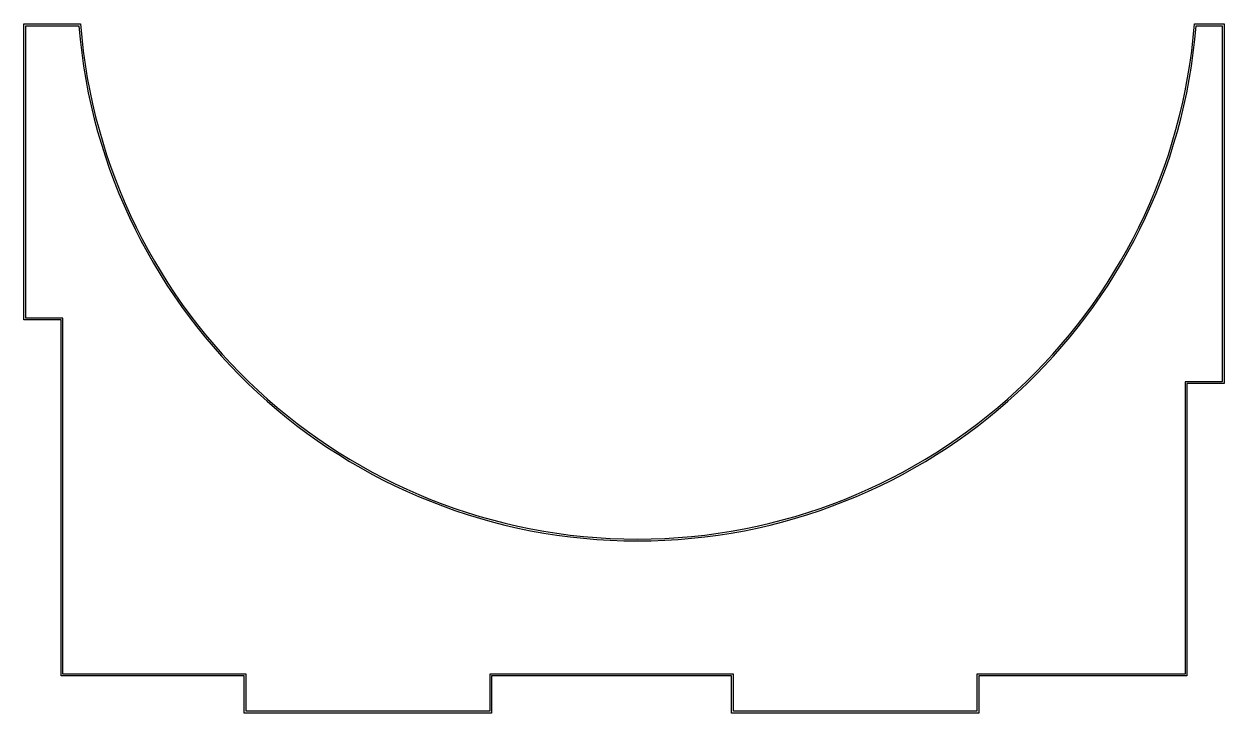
# Model space of a CAD drawing. Header units: millimetres. Extents: x -41.1 to 41.1, y -23.6 to 23.6.
import ezdxf

# ---------------------------------------------------------------- set-up
doc = ezdxf.new("R2010")
doc.units = ezdxf.units.MM
doc.layers.get('0').update_dxf_attribs({"linetype": 'CONTINUOUS'})

msp = doc.modelspace()

# ---------------------------------------------------------------- linework, layer by layer
for points in [[(39.03, 23.573), (41.051, 23.573), (41.051, -1.033), (38.511, -1.033), (38.511, -21.033), (24.275, -21.033), (24.275, -23.573), (7.354, -23.573), (7.354, -21.033), (-9.059, -21.033), (-9.059, -23.573), (-25.979, -23.573), (-25.979, -21.033), (-38.511, -21.033), (-38.511, 3.319), (-41.051, 3.319), (-41.051, 23.573), (-37.183, 23.573, 0.924826)], [(38.384, -0.906), (38.384, -20.906), (24.148, -20.906), (24.148, -23.446), (7.481, -23.446), (7.481, -20.906), (-9.186, -20.906), (-9.186, -23.446), (-25.852, -23.446), (-25.852, -20.906), (-38.384, -20.906), (-38.384, 3.446), (-40.924, 3.446), (-40.924, 23.446), (-37.3, 23.446, 0.921988), (39.148, 23.446), (40.924, 23.446), (40.924, -0.906)]]:
    msp.add_lwpolyline(points, format="xyb", close=True)

doc.saveas('drawing.dxf')
